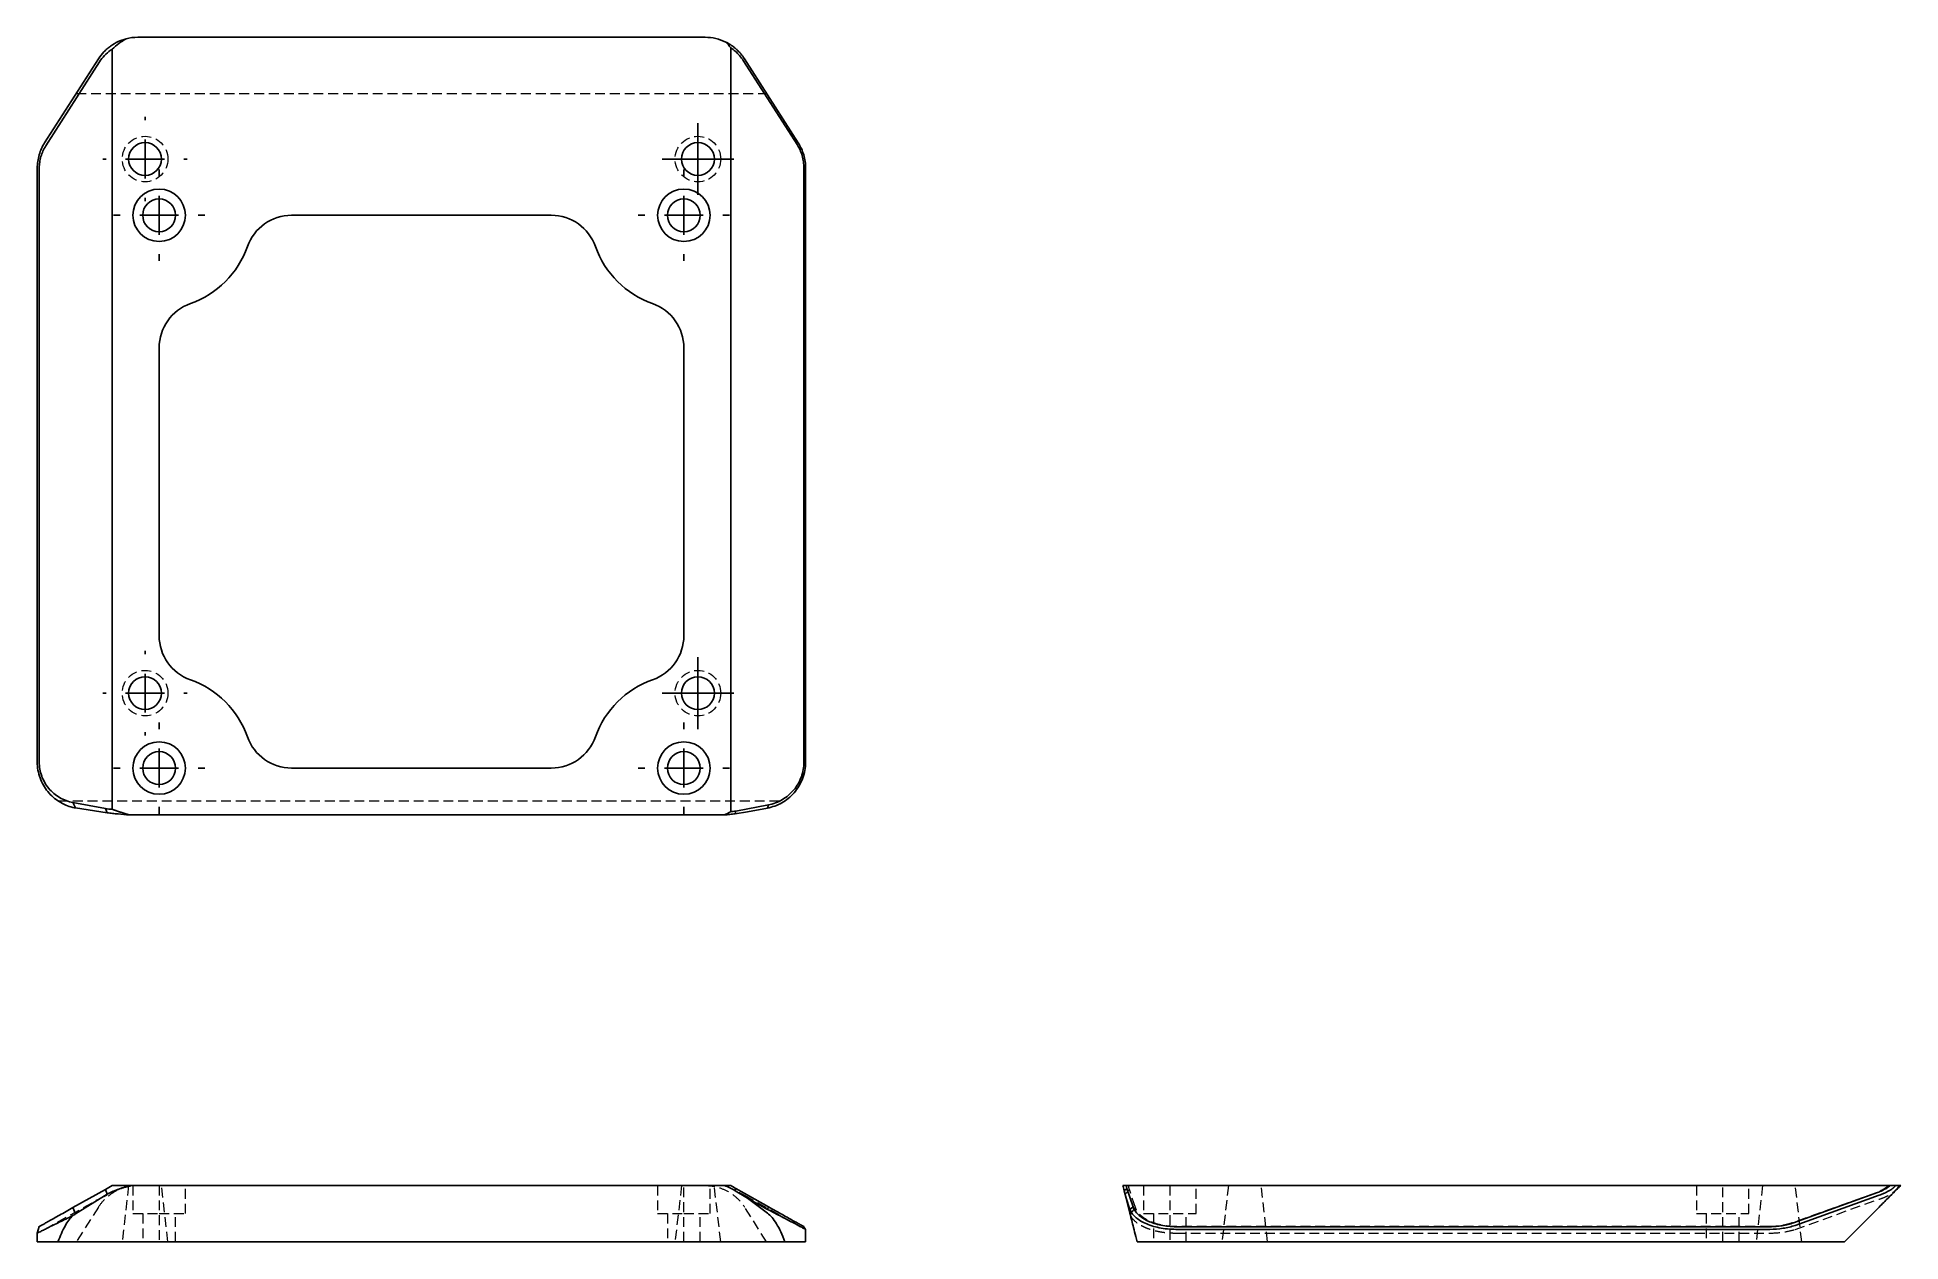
# Model space of a CAD drawing. Header units: millimetres. Extents: x 34 to 273, y 53 to 208.
import ezdxf

# ---------------------------------------------------------------- set-up
doc = ezdxf.new("R2010")
doc.units = ezdxf.units.MM
doc.linetypes.add('HIDDEN', pattern=[1.905, 1.27, -0.635])
doc.layers.add('10', color=7, linetype='Continuous')

# ---------------------------------------------------------------- blocks, each defined once
blk = doc.blocks.new('SW_CENTERMARKSYMBOL_0')
at = {"layer": '10', "color": 0}
for p, q in [((0, 5), (0, 5.87)), ((0, 0), (0, 2.5)), ((-5, 0), (-5.87, 0)), ((0, 0), (-2.5, 0)), ((0, 0), (0, -2.5)), ((0, 0), (2.5, 0)), ((5, 0), (5.87, 0)), ((0, -5), (0, -5.87))]:
    blk.add_line(p, q, dxfattribs=at)
blk = doc.blocks.new('SW_CENTERMARKSYMBOL_1')
at = {"layer": '10', "color": 0}
for p, q in [((0, 5), (0, 5.87)), ((0, 0), (0, 2.5)), ((-5, 0), (-5.87, 0)), ((0, 0), (-2.5, 0)), ((0, 0), (0, -2.5)), ((0, 0), (2.5, 0)), ((5, 0), (5.87, 0)), ((0, -5), (0, -5.87))]:
    blk.add_line(p, q, dxfattribs=at)
blk = doc.blocks.new('SW_CENTERMARKSYMBOL_2')
at = {"layer": '10', "color": 0}
for p, q in [((0, 5), (0, 5.87)), ((0, 0), (0, 2.5)), ((-5, 0), (-5.87, 0)), ((0, 0), (-2.5, 0)), ((0, 0), (0, -2.5)), ((0, 0), (2.5, 0)), ((5, 0), (5.87, 0)), ((0, -5), (0, -5.87))]:
    blk.add_line(p, q, dxfattribs=at)
blk = doc.blocks.new('SW_CENTERMARKSYMBOL_3')
at = {"layer": '10', "color": 0}
for p, q in [((0, 5), (0, 5.87)), ((0, 0), (0, 2.5)), ((-5, 0), (-5.87, 0)), ((0, 0), (-2.5, 0)), ((0, 0), (0, -2.5)), ((0, 0), (2.5, 0)), ((5, 0), (5.87, 0)), ((0, -5), (0, -5.87))]:
    blk.add_line(p, q, dxfattribs=at)
blk = doc.blocks.new('SW_CENTERMARKSYMBOL_4')
at = {"layer": '10', "color": 0}
for p, q in [((0, 5), (0, 5.43)), ((0, 0), (0, 2.5)), ((-5, 0), (-5.43, 0)), ((0, 0), (-2.5, 0)), ((0, 0), (0, -2.5)), ((0, 0), (2.5, 0)), ((5, 0), (5.43, 0)), ((0, -5), (0, -5.43))]:
    blk.add_line(p, q, dxfattribs=at)
blk = doc.blocks.new('SW_CENTERMARKSYMBOL_5')
at = {"layer": '10', "color": 0}
for p, q in [((0, 2.5), (0, 4.61)), ((0, 0), (0, 2.5)), ((-2.5, 0), (-4.61, 0)), ((0, 0), (-2.5, 0)), ((0, 0), (0, -2.5)), ((0, 0), (2.5, 0)), ((2.5, 0), (4.61, 0)), ((0, -2.5), (0, -4.61))]:
    blk.add_line(p, q, dxfattribs=at)
blk = doc.blocks.new('SW_CENTERMARKSYMBOL_6')
at = {"layer": '10', "color": 0}
for p, q in [((0, 2.5), (0, 4.61)), ((0, 0), (0, 2.5)), ((-2.5, 0), (-4.61, 0)), ((0, 0), (-2.5, 0)), ((0, 0), (0, -2.5)), ((0, 0), (2.5, 0)), ((2.5, 0), (4.61, 0)), ((0, -2.5), (0, -4.61))]:
    blk.add_line(p, q, dxfattribs=at)
blk = doc.blocks.new('SW_CENTERMARKSYMBOL_7')
at = {"layer": '10', "color": 0}
for p, q in [((0, 5), (0, 5.43)), ((0, 0), (0, 2.5)), ((-5, 0), (-5.43, 0)), ((0, 0), (-2.5, 0)), ((0, 0), (0, -2.5)), ((0, 0), (2.5, 0)), ((5, 0), (5.43, 0)), ((0, -5), (0, -5.43))]:
    blk.add_line(p, q, dxfattribs=at)

msp = doc.modelspace()

# ---------------------------------------------------------------- linework, layer by layer
at = {"color": 7, "linetype": 'Continuous', "lineweight": 25}
for p, q in [((43.17, 108.78), (43.17, 206.46)), ((119.34, 208), (46.46, 208)), ((122.64, 108.48), (122.64, 206.65)), ((34.48, 194.43), (41.39, 205.22)), ((41.53, 204.83), (34.62, 194.04)), ((131.17, 194.21), (124.26, 205)), ((124.42, 205.22), (131.32, 194.43)), ((33.53, 114.86), (33.53, 191.19)), ((33.79, 191.19), (33.79, 114.86)), ((132.05, 114.86), (132.05, 191.19)), ((132.27, 191.19), (132.27, 114.86)), ((66.22, 185.12), (99.59, 185.12)), ((49.19, 168.09), (49.19, 131.1)), ((116.62, 168.09), (116.62, 131.1)), ((66.22, 114.08), (99.59, 114.08)), ((38.11, 109.65), (42.28, 108.87)), ((38.11, 109.65), (38.43, 108.97)), ((42.53, 108.34), (38.43, 108.97)), ((42.28, 108.87), (42.53, 108.34)), ((45.36, 108.05), (121.83, 108.05)), ((123.3, 108.56), (123.21, 108.22)), ((124.79, 108.46), (123.21, 108.22)), ((123.3, 108.56), (127.48, 109.35)), ((127.36, 108.94), (124.79, 108.46)), ((127.48, 109.35), (127.36, 108.94)), ((38.11, 57.59), (42.28, 59.93)), ((42.28, 59.93), (42.53, 59.31)), ((45.36, 60.43), (121.83, 60.43)), ((123.3, 60.06), (123.21, 59.77)), ((123.3, 60.06), (127.48, 57.71)), ((173.56, 60.06), (173.22, 59.77)), ((173.48, 60.43), (271.65, 60.43)), ((173.56, 60.06), (174.35, 57.71)), ((272.37, 60.43), (273, 60.43)), ((38.11, 57.59), (38.43, 56.78)), ((42.53, 59.31), (38.43, 56.78)), ((124.79, 58.82), (123.21, 59.77)), ((124.79, 58.82), (127.36, 56.89)), ((127.36, 57.37), (124.79, 58.82)), ((127.48, 57.71), (127.36, 57.37)), ((173.46, 58.82), (173.22, 59.77)), ((173.94, 57.37), (173.46, 58.82)), ((173.46, 58.82), (173.94, 56.89)), ((174.35, 57.71), (173.94, 57.37)), ((259.21, 55.64), (270, 59.52)), ((270.22, 59.18), (259.43, 55.3)), ((265.78, 53.21), (270.22, 57.66)), ((33.79, 55.16), (33.53, 54.31)), ((33.79, 55.16), (33.53, 54.31)), ((132.27, 54.8), (132.05, 55.14)), ((132.27, 54.8), (132.05, 55.14)), ((179.86, 55.14), (256.19, 55.14)), ((33.53, 53.21), (33.53, 54.32)), ((36.19, 53.21), (33.53, 53.21)), ((36.19, 53.21), (129.61, 53.21)), ((132.27, 53.21), (129.61, 53.21)), ((132.27, 54.8), (132.27, 53.21)), ((179.86, 53.21), (174.86, 53.21)), ((256.19, 54.8), (179.86, 54.8)), ((179.86, 53.21), (256.19, 53.21)), ((259.43, 53.21), (256.19, 53.21)), ((259.43, 53.21), (265.78, 53.21))]:
    msp.add_line(p, q, dxfattribs=at)
at = {"color": 7, "linetype": 'HIDDEN', "lineweight": 18}
for p, q in [((38.54, 200.78), (127.26, 200.78)), ((36.19, 109.86), (129.61, 109.86)), ((45.27, 60.43), (44.45, 53.21)), ((45.81, 60.43), (45.81, 56.82)), ((49.19, 60.43), (49.19, 53.21)), ((50.31, 53.21), (49.49, 60.43)), ((52.56, 56.82), (52.56, 60.43)), ((113.25, 60.43), (113.25, 56.82)), ((116.32, 60.43), (115.49, 53.21)), ((116.62, 53.21), (116.62, 60.43)), ((119.99, 56.82), (119.99, 60.43)), ((121.36, 53.21), (120.53, 60.43)), ((173.87, 59.93), (173.34, 59.31)), ((174.65, 57.59), (173.87, 59.93)), ((175.7, 60.43), (175.7, 56.82)), ((179.08, 60.43), (179.08, 53.21)), ((182.45, 56.82), (182.45, 60.43)), ((186.6, 60.43), (185.78, 53.21)), ((191.64, 53.21), (190.82, 60.43)), ((246.75, 60.43), (246.75, 56.82)), ((250.12, 53.21), (250.12, 60.43)), ((253.49, 56.82), (253.49, 60.43)), ((255.24, 60.43), (254.42, 53.21)), ((260.28, 53.21), (259.45, 60.43)), ((34.48, 54.79), (41.39, 58.68)), ((41.39, 57.66), (38.54, 53.21)), ((124.42, 59.18), (131.32, 55.3)), ((127.26, 53.21), (124.42, 57.66)), ((174.65, 57.59), (173.97, 56.78)), ((269.83, 59.51), (259.04, 55.63)), ((259.43, 54.79), (270.22, 58.68)), ((33.79, 55.16), (33.53, 54.32)), ((45.81, 56.82), (49.19, 56.82)), ((47.08, 56.82), (47.08, 53.21)), ((49.19, 56.82), (52.56, 56.82)), ((51.29, 53.21), (51.29, 56.82)), ((113.25, 56.82), (116.62, 56.82)), ((114.51, 56.82), (114.51, 53.21)), ((116.62, 56.82), (119.99, 56.82)), ((118.73, 53.21), (118.73, 56.82)), ((132.05, 55.14), (132.27, 54.8)), ((175.7, 56.82), (182.45, 56.82)), ((176.97, 56.82), (176.97, 53.21)), ((256.19, 55.16), (179.86, 55.16)), ((181.18, 53.21), (181.18, 56.82)), ((246.75, 56.82), (253.49, 56.82)), ((248.01, 56.82), (248.01, 53.21)), ((252.23, 53.21), (252.23, 56.82)), ((179.86, 54.32), (256.19, 54.32))]:
    msp.add_line(p, q, dxfattribs=at)
for centre in [(47.38, 192.35), (118.43, 192.35), (47.38, 123.71), (118.43, 123.71)]:
    msp.add_circle(centre, 2.93, dxfattribs=at)
at = {"color": 7, "linetype": 'Continuous', "lineweight": 25}
for centre, radius in [((47.38, 192.35), 2.11), ((118.43, 192.35), 2.11), ((49.19, 185.12), 3.37), ((49.19, 185.12), 2.11), ((116.62, 185.12), 3.37), ((116.62, 185.12), 2.11), ((47.38, 123.71), 2.11), ((118.43, 123.71), 2.11), ((49.19, 114.08), 3.37), ((116.62, 114.08), 3.37), ((49.19, 114.08), 2.11), ((116.62, 114.08), 2.11)]:
    msp.add_circle(centre, radius, dxfattribs=at)
for centre, radius, start, end in [((46.46, 201.98), 6.02, 90, 104.6112), ((119.34, 201.98), 6.02, 63.4922, 90), ((66.22, 179.1), 6.02, 90, 160.5288), ((99.59, 179.1), 6.02, 19.4712, 90), ((49.19, 185.12), 12.04, 289.4712, 340.5288), ((116.62, 185.12), 12.04, 199.4712, 250.5288), ((55.21, 168.09), 6.02, 109.4712, 180), ((110.6, 168.09), 6.02, 0, 70.5288), ((55.21, 131.1), 6.02, 180, 250.5288), ((110.6, 131.1), 6.02, 289.4712, 0), ((49.19, 114.08), 12.04, 19.4712, 70.5288), ((116.62, 114.08), 12.04, 109.4712, 160.5288), ((66.22, 120.1), 6.02, 199.4712, 270), ((99.59, 120.1), 6.02, 270, 340.5288)]:
    msp.add_arc(centre, radius, start, end, dxfattribs=at)
for points, knots in [([(41.39, 205.22), (41.6, 205.56), (41.84, 205.86), (42.23, 206.27), (42.37, 206.4), (42.65, 206.65), (42.8, 206.76), (43.26, 207.09), (43.58, 207.28), (44.24, 207.59), (44.59, 207.71), (44.94, 207.81)], [0, 0, 0, 0, 0.25, 0.25, 0.375, 0.375, 0.5, 0.5, 0.75, 0.75, 1, 1, 1, 1]), ([(43.17, 206.46), (43.09, 206.41), (43.03, 206.37), (42.67, 206.12), (42.41, 205.9), (41.93, 205.4), (41.72, 205.12), (41.53, 204.83)], [0.5693132, 0.5693132, 0.5693132, 0.5693132, 0.6163661, 0.6163661, 0.8123145, 0.8123145, 1.0082629, 1.0082629, 1.0082629, 1.0082629]), ([(122.64, 206.65), (122.59, 206.71), (122.5, 206.83), (122.35, 207.01), (122.19, 207.19), (122.09, 207.31), (122.03, 207.37)], [0, 0, 0, 0, 0.248273, 0.497575, 0.748091, 1, 1, 1, 1]), ([(122.03, 207.37), (122.16, 207.3), (122.28, 207.24), (122.45, 207.14), (122.54, 207.08), (122.62, 207.03), (122.68, 206.99), (122.7, 206.98), (122.85, 206.88), (122.96, 206.8), (123.12, 206.67), (123.19, 206.61), (123.27, 206.54), (123.32, 206.5), (123.34, 206.48), (123.47, 206.37), (123.57, 206.27), (123.71, 206.12), (123.78, 206.05), (123.85, 205.98), (123.89, 205.93), (123.91, 205.9), (124.11, 205.67), (124.27, 205.45), (124.42, 205.22)], [0, 0, 0, 0, 0.125, 0.125, 0.1875, 0.21875, 0.21875, 0.25, 0.25, 0.375, 0.375, 0.4375, 0.46875, 0.46875, 0.5, 0.5, 0.625, 0.625, 0.6875, 0.71875, 0.71875, 0.75, 0.75, 1, 1, 1, 1]), ([(124.26, 205), (124.12, 205.22), (123.96, 205.44), (123.61, 205.84), (123.43, 206.03), (123.04, 206.36), (122.84, 206.51), (122.64, 206.65)], [5.2992009, 5.2992009, 5.2992009, 5.2992009, 5.4406449, 5.4406449, 5.582089, 5.582089, 5.7138721, 5.7138721, 5.7138721, 5.7138721]), ([(33.53, 191.19), (33.53, 191.77), (33.62, 192.34), (33.94, 193.45), (34.18, 193.96), (34.48, 194.43)], [0, 0, 0, 0, 0.5, 0.5, 1, 1, 1, 1]), ([(34.62, 194.04), (34.49, 193.83), (34.37, 193.61), (34.16, 193.15), (34.07, 192.91), (33.93, 192.43), (33.88, 192.19), (33.8, 191.69), (33.79, 191.44), (33.79, 191.19)], [0, 0, 0, 0, 0.1423283, 0.1423283, 0.2846566, 0.2846566, 0.4269849, 0.4269849, 0.5693132, 0.5693132, 0.5693132, 0.5693132]), ([(132.05, 191.19), (132.05, 191.45), (132.03, 191.72), (131.96, 192.24), (131.9, 192.51), (131.75, 193.02), (131.66, 193.27), (131.44, 193.75), (131.31, 193.98), (131.17, 194.21)], [-0.5693132, -0.5693132, -0.5693132, -0.5693132, -0.4269849, -0.4269849, -0.2846566, -0.2846566, -0.1423283, -0.1423283, 0, 0, 0, 0]), ([(131.32, 194.43), (131.62, 193.96), (131.86, 193.44), (132.19, 192.34), (132.27, 191.77), (132.27, 191.19)], [0, 0, 0, 0, 0.5, 0.5, 1, 1, 1, 1]), ([(38.08, 109.02), (37.46, 109.18), (36.88, 109.42), (36.07, 109.94), (35.8, 110.13), (35.32, 110.57), (35.09, 110.8), (34.67, 111.31), (34.48, 111.6), (34.15, 112.18), (34.01, 112.49), (33.77, 113.13), (33.68, 113.47), (33.56, 114.16), (33.53, 114.51), (33.53, 114.86)], [0, 0, 0, 0, 0.25, 0.25, 0.375, 0.375, 0.5, 0.5, 0.625, 0.625, 0.75, 0.75, 0.875, 0.875, 1, 1, 1, 1]), ([(33.79, 114.86), (33.79, 114.55), (33.81, 114.25), (33.92, 113.64), (34, 113.35), (34.2, 112.77), (34.33, 112.49), (34.64, 111.96), (34.81, 111.71), (35.2, 111.24), (35.42, 111.02), (35.88, 110.63), (36.13, 110.45), (36.66, 110.14), (36.94, 110.01), (37.51, 109.79), (37.81, 109.71), (38.11, 109.65)], [-1.385448, -1.385448, -1.385448, -1.385448, -1.212267, -1.212267, -1.039086, -1.039086, -0.865905, -0.865905, -0.692724, -0.692724, -0.519543, -0.519543, -0.346362, -0.346362, -0.173181, -0.173181, 0, 0, 0, 0]), ([(132.27, 114.86), (132.27, 114.49), (132.24, 114.12), (132.1, 113.4), (132.01, 113.05), (131.75, 112.38), (131.59, 112.05), (131.22, 111.44), (131.02, 111.16), (130.56, 110.64), (130.31, 110.4), (129.78, 109.97), (129.51, 109.78), (128.92, 109.45), (128.62, 109.31), (128, 109.09), (127.68, 109), (127.36, 108.94)], [0, 0, 0, 0, 0.125, 0.125, 0.25, 0.25, 0.375, 0.375, 0.5, 0.5, 0.625, 0.625, 0.75, 0.75, 0.875, 0.875, 1, 1, 1, 1]), ([(127.48, 109.35), (127.79, 109.41), (128.11, 109.49), (128.71, 109.72), (129.01, 109.86), (129.56, 110.19), (129.83, 110.38), (130.32, 110.8), (130.55, 111.03), (130.96, 111.53), (131.15, 111.79), (131.47, 112.35), (131.61, 112.65), (131.83, 113.26), (131.91, 113.57), (132.02, 114.21), (132.05, 114.53), (132.05, 114.86)], [0, 0, 0, 0, 0.173181, 0.173181, 0.346362, 0.346362, 0.519543, 0.519543, 0.692724, 0.692724, 0.865905, 0.865905, 1.039086, 1.039086, 1.212267, 1.212267, 1.385448, 1.385448, 1.385448, 1.385448]), ([(45.36, 108.05), (44.88, 108.1), (44.4, 108.14), (43.8, 108.19), (43.68, 108.2), (43.44, 108.22), (43.33, 108.24), (42.98, 108.28), (42.75, 108.3), (42.53, 108.34)], [0, 0, 0, 0, 0.5, 0.5, 0.625, 0.625, 0.75, 0.75, 1, 1, 1, 1]), ([(43.17, 108.78), (43.19, 108.77), (43.22, 108.76), (43.26, 108.74), (43.28, 108.74), (43.29, 108.73), (43.3, 108.73), (43.32, 108.72), (43.34, 108.71), (43.39, 108.7), (43.41, 108.69), (43.42, 108.69), (43.43, 108.68), (43.48, 108.67), (43.53, 108.65), (43.62, 108.62), (43.67, 108.6), (43.8, 108.55), (43.93, 108.51), (44.1, 108.45), (44.17, 108.43), (44.21, 108.42), (44.24, 108.41), (44.61, 108.29), (44.98, 108.17), (45.36, 108.05)], [0, 0, 0, 0, 0.03125, 0.046875, 0.054687, 0.054687, 0.0625, 0.0625, 0.09375, 0.109375, 0.117187, 0.117187, 0.125, 0.125, 0.1875, 0.1875, 0.25, 0.25, 0.375, 0.4375, 0.46875, 0.46875, 0.5, 0.5, 1, 1, 1, 1]), ([(121.83, 108.05), (121.96, 108.12), (122.17, 108.22), (122.44, 108.37), (122.57, 108.44), (122.64, 108.48)], [0, 0, 0, 0, 0.500017, 0.749527, 1, 1, 1, 1]), ([(123.21, 108.22), (122.99, 108.19), (122.76, 108.16), (122.3, 108.1), (122.06, 108.08), (121.83, 108.05)], [0, 0, 0, 0, 0.5, 0.5, 1, 1, 1, 1]), ([(45.36, 60.43), (44.88, 60.27), (44.4, 60.1), (43.8, 59.89), (43.68, 59.84), (43.44, 59.75), (43.33, 59.7), (42.98, 59.55), (42.75, 59.43), (42.53, 59.31)], [0, 0, 0, 0, 0.5, 0.5, 0.625, 0.625, 0.75, 0.75, 1, 1, 1, 1]), ([(43.17, 60.43), (43.19, 60.43), (43.22, 60.43), (43.26, 60.43), (43.28, 60.43), (43.29, 60.43), (43.3, 60.43), (43.32, 60.43), (43.34, 60.43), (43.39, 60.43), (43.41, 60.43), (43.42, 60.43), (43.43, 60.43), (43.48, 60.43), (43.53, 60.43), (43.62, 60.43), (43.67, 60.43), (43.8, 60.43), (43.93, 60.43), (44.1, 60.43), (44.17, 60.43), (44.21, 60.43), (44.24, 60.43), (44.61, 60.43), (44.98, 60.43), (45.36, 60.43)], [0, 0, 0, 0, 0.03125, 0.046875, 0.054687, 0.054687, 0.0625, 0.0625, 0.09375, 0.109375, 0.117187, 0.117187, 0.125, 0.125, 0.1875, 0.1875, 0.25, 0.25, 0.375, 0.4375, 0.46875, 0.46875, 0.5, 0.5, 1, 1, 1, 1]), ([(123.21, 59.77), (122.99, 59.9), (122.76, 60.02), (122.3, 60.24), (122.06, 60.34), (121.83, 60.43)], [0, 0, 0, 0, 0.5, 0.5, 1, 1, 1, 1]), ([(121.83, 60.43), (121.96, 60.43), (122.17, 60.43), (122.44, 60.43), (122.57, 60.43), (122.64, 60.43)], [0, 0, 0, 0, 0.500017, 0.749527, 1, 1, 1, 1]), ([(173.05, 60.43), (173.12, 60.43), (173.22, 60.43), (173.37, 60.43), (173.44, 60.43), (173.48, 60.43)], [0, 0, 0, 0, 0.500017, 0.749527, 1, 1, 1, 1]), ([(173.22, 59.77), (173.19, 59.9), (173.16, 60.02), (173.1, 60.24), (173.08, 60.34), (173.05, 60.43)], [0, 0, 0, 0, 0.5, 0.5, 1, 1, 1, 1]), ([(270, 59.52), (270.22, 59.6), (270.44, 59.69), (270.84, 59.89), (271.03, 59.99), (271.36, 60.21), (271.51, 60.32), (271.65, 60.43)], [5.2992009, 5.2992009, 5.2992009, 5.2992009, 5.4406449, 5.4406449, 5.582089, 5.582089, 5.7138721, 5.7138721, 5.7138721, 5.7138721]), ([(272.37, 60.43), (272.3, 60.37), (272.24, 60.3), (272.14, 60.21), (272.08, 60.17), (272.03, 60.12), (271.99, 60.09), (271.98, 60.08), (271.88, 60.01), (271.8, 59.95), (271.67, 59.86), (271.61, 59.82), (271.54, 59.78), (271.5, 59.76), (271.48, 59.75), (271.37, 59.68), (271.27, 59.63), (271.12, 59.55), (271.05, 59.52), (270.98, 59.48), (270.93, 59.46), (270.9, 59.45), (270.67, 59.34), (270.45, 59.26), (270.22, 59.18)], [0, 0, 0, 0, 0.125, 0.125, 0.1875, 0.21875, 0.21875, 0.25, 0.25, 0.375, 0.375, 0.4375, 0.46875, 0.46875, 0.5, 0.5, 0.625, 0.625, 0.6875, 0.71875, 0.71875, 0.75, 0.75, 1, 1, 1, 1]), ([(273, 60.43), (273, 60.43), (272.94, 60.37), (272.69, 60.13), (272.51, 59.94), (272.01, 59.45), (271.71, 59.14), (271.02, 58.45), (270.63, 58.06), (270.22, 57.66)], [0, 0, 0, 0, 0.25, 0.25, 0.5, 0.5, 0.75, 0.75, 1, 1, 1, 1]), ([(271.65, 60.43), (271.71, 60.43), (271.83, 60.43), (272.01, 60.43), (272.19, 60.43), (272.31, 60.43), (272.37, 60.43)], [0, 0, 0, 0, 0.248273, 0.497575, 0.748091, 1, 1, 1, 1]), ([(33.79, 55.16), (33.79, 55.16), (33.81, 55.17), (33.92, 55.23), (34, 55.28), (34.2, 55.39), (34.33, 55.46), (34.64, 55.64), (34.81, 55.73), (35.2, 55.95), (35.42, 56.07), (35.88, 56.34), (36.13, 56.48), (36.66, 56.77), (36.94, 56.93), (37.51, 57.25), (37.81, 57.42), (38.11, 57.59)], [-1.385448, -1.385448, -1.385448, -1.385448, -1.212267, -1.212267, -1.039086, -1.039086, -0.865905, -0.865905, -0.692724, -0.692724, -0.519543, -0.519543, -0.346362, -0.346362, -0.173181, -0.173181, 0, 0, 0, 0]), ([(127.48, 57.71), (127.79, 57.53), (128.11, 57.36), (128.71, 57.02), (129.01, 56.85), (129.56, 56.54), (129.83, 56.39), (130.32, 56.11), (130.55, 55.98), (130.96, 55.75), (131.15, 55.65), (131.47, 55.47), (131.61, 55.39), (131.83, 55.27), (131.91, 55.22), (132.02, 55.16), (132.05, 55.14), (132.05, 55.14)], [0, 0, 0, 0, 0.173181, 0.173181, 0.346362, 0.346362, 0.519543, 0.519543, 0.692724, 0.692724, 0.865905, 0.865905, 1.039086, 1.039086, 1.212267, 1.212267, 1.385448, 1.385448, 1.385448, 1.385448]), ([(174.35, 57.71), (174.41, 57.53), (174.49, 57.36), (174.72, 57.02), (174.86, 56.85), (175.19, 56.54), (175.38, 56.39), (175.8, 56.11), (176.03, 55.98), (176.53, 55.75), (176.79, 55.65), (177.35, 55.47), (177.65, 55.39), (178.26, 55.27), (178.57, 55.22), (179.21, 55.16), (179.53, 55.14), (179.86, 55.14)], [0, 0, 0, 0, 0.173181, 0.173181, 0.346362, 0.346362, 0.519543, 0.519543, 0.692724, 0.692724, 0.865905, 0.865905, 1.039086, 1.039086, 1.212267, 1.212267, 1.385448, 1.385448, 1.385448, 1.385448]), ([(38.08, 56.57), (37.46, 56.26), (36.88, 55.98), (36.07, 55.57), (35.8, 55.44), (35.32, 55.2), (35.09, 55.09), (34.67, 54.88), (34.48, 54.79), (34.15, 54.62), (34.01, 54.55), (33.77, 54.44), (33.68, 54.39), (33.56, 54.34), (33.53, 54.32), (33.53, 54.32)], [0, 0, 0, 0, 0.25, 0.25, 0.375, 0.375, 0.5, 0.5, 0.625, 0.625, 0.75, 0.75, 0.875, 0.875, 1, 1, 1, 1]), ([(38.08, 56.57), (37.74, 56.23), (37.41, 55.78), (36.78, 54.65), (36.48, 53.97), (36.19, 53.21)], [0, 0, 0, 0, 0.5, 0.5, 1, 1, 1, 1]), ([(132.27, 54.8), (132.27, 54.8), (132.24, 54.82), (132.1, 54.89), (132.01, 54.94), (131.75, 55.08), (131.59, 55.16), (131.22, 55.35), (131.02, 55.46), (130.56, 55.7), (130.31, 55.83), (129.78, 56.11), (129.51, 56.25), (128.92, 56.56), (128.62, 56.72), (128, 57.04), (127.68, 57.2), (127.36, 57.37)], [0, 0, 0, 0, 0.125, 0.125, 0.25, 0.25, 0.375, 0.375, 0.5, 0.5, 0.625, 0.625, 0.75, 0.75, 0.875, 0.875, 1, 1, 1, 1]), ([(129.61, 53.21), (129.27, 54.11), (128.91, 54.89), (128.15, 56.13), (127.76, 56.59), (127.36, 56.89)], [0, 0, 0, 0, 0.5, 0.5, 1, 1, 1, 1]), ([(179.86, 54.8), (179.49, 54.8), (179.12, 54.82), (178.4, 54.89), (178.05, 54.94), (177.38, 55.08), (177.05, 55.16), (176.44, 55.35), (176.16, 55.46), (175.64, 55.7), (175.4, 55.83), (174.97, 56.11), (174.78, 56.25), (174.45, 56.56), (174.31, 56.72), (174.09, 57.04), (174, 57.2), (173.94, 57.37)], [0, 0, 0, 0, 0.125, 0.125, 0.25, 0.25, 0.375, 0.375, 0.5, 0.5, 0.625, 0.625, 0.75, 0.75, 0.875, 0.875, 1, 1, 1, 1]), ([(174.86, 53.21), (174.63, 54.11), (174.44, 54.89), (174.13, 56.13), (174.01, 56.59), (173.94, 56.89)], [0, 0, 0, 0, 0.5, 0.5, 1, 1, 1, 1]), ([(256.19, 55.14), (256.45, 55.14), (256.72, 55.15), (257.24, 55.19), (257.51, 55.22), (258.02, 55.31), (258.27, 55.36), (258.75, 55.48), (258.98, 55.56), (259.21, 55.64)], [-0.5693132, -0.5693132, -0.5693132, -0.5693132, -0.4269849, -0.4269849, -0.2846566, -0.2846566, -0.1423283, -0.1423283, 0, 0, 0, 0]), ([(259.43, 55.3), (258.96, 55.14), (258.44, 55.02), (257.34, 54.85), (256.77, 54.8), (256.19, 54.8)], [0, 0, 0, 0, 0.5, 0.5, 1, 1, 1, 1])]:
    msp.add_open_spline(points, degree=3, knots=knots, dxfattribs=at)
for points in [[(44.94, 207.81), (44.3, 207.43), (43.7, 206.98), (43.17, 206.46)], [(38.43, 108.97), (38.31, 108.98), (38.19, 109), (38.08, 109.02)], [(42.28, 108.87), (42.57, 108.82), (42.87, 108.79), (43.17, 108.78)], [(122.64, 108.48), (122.86, 108.5), (123.08, 108.52), (123.3, 108.56)], [(42.28, 59.93), (42.57, 60.1), (42.87, 60.27), (43.17, 60.43)], [(122.64, 60.43), (122.86, 60.31), (123.08, 60.18), (123.3, 60.06)], [(173.48, 60.43), (173.5, 60.31), (173.52, 60.18), (173.56, 60.06)], [(38.43, 56.78), (38.31, 56.71), (38.19, 56.64), (38.08, 56.57)]]:
    msp.add_open_spline(points, degree=3, dxfattribs=at)
at = {"color": 7, "linetype": 'HIDDEN', "lineweight": 18}
for points, knots in [([(41.39, 58.68), (41.6, 58.78), (41.84, 58.9), (42.23, 59.09), (42.37, 59.16), (42.65, 59.3), (42.8, 59.37), (43.26, 59.6), (43.58, 59.76), (44.24, 60.09), (44.59, 60.26), (44.94, 60.43)], [0, 0, 0, 0, 0.25, 0.25, 0.375, 0.375, 0.5, 0.5, 0.75, 0.75, 1, 1, 1, 1]), ([(41.39, 57.66), (41.65, 58.06), (41.97, 58.45), (42.7, 59.14), (43.12, 59.45), (44.02, 59.94), (44.5, 60.13), (45.48, 60.37), (45.98, 60.43), (46.46, 60.43)], [0, 0, 0, 0, 0.25, 0.25, 0.5, 0.5, 0.75, 0.75, 1, 1, 1, 1]), ([(119.34, 60.43), (119.83, 60.43), (120.32, 60.37), (121.3, 60.13), (121.79, 59.94), (122.69, 59.45), (123.1, 59.14), (123.84, 58.45), (124.16, 58.06), (124.42, 57.66)], [0, 0, 0, 0, 0.25, 0.25, 0.5, 0.5, 0.75, 0.75, 1, 1, 1, 1]), ([(122.03, 60.43), (122.16, 60.37), (122.28, 60.3), (122.45, 60.21), (122.54, 60.17), (122.62, 60.12), (122.68, 60.09), (122.7, 60.08), (122.85, 60.01), (122.96, 59.95), (123.12, 59.86), (123.19, 59.82), (123.27, 59.78), (123.32, 59.76), (123.34, 59.75), (123.47, 59.68), (123.57, 59.63), (123.71, 59.55), (123.78, 59.52), (123.85, 59.48), (123.89, 59.46), (123.91, 59.45), (124.11, 59.34), (124.27, 59.26), (124.42, 59.18)], [0, 0, 0, 0, 0.125, 0.125, 0.1875, 0.21875, 0.21875, 0.25, 0.25, 0.375, 0.375, 0.4375, 0.46875, 0.46875, 0.5, 0.5, 0.625, 0.625, 0.6875, 0.71875, 0.71875, 0.75, 0.75, 1, 1, 1, 1]), ([(271.46, 60.43), (271.41, 60.39), (271.37, 60.35), (271.12, 60.16), (270.9, 60.01), (270.4, 59.74), (270.12, 59.62), (269.83, 59.51)], [0.5693132, 0.5693132, 0.5693132, 0.5693132, 0.6163661, 0.6163661, 0.8123145, 0.8123145, 1.0082629, 1.0082629, 1.0082629, 1.0082629]), ([(270.22, 58.68), (270.56, 58.78), (270.86, 58.9), (271.27, 59.09), (271.4, 59.16), (271.65, 59.3), (271.76, 59.37), (272.09, 59.6), (272.28, 59.76), (272.59, 60.09), (272.71, 60.26), (272.81, 60.43)], [0, 0, 0, 0, 0.25, 0.25, 0.375, 0.375, 0.5, 0.5, 0.75, 0.75, 1, 1, 1, 1]), ([(272.81, 60.43), (272.71, 60.43), (272.6, 60.43), (272.47, 60.43), (272.45, 60.43)], [0, 0, 0, 0, 0.865948, 1, 1, 1, 1]), ([(179.86, 55.16), (179.55, 55.16), (179.25, 55.17), (178.64, 55.23), (178.35, 55.28), (177.77, 55.39), (177.49, 55.46), (176.96, 55.64), (176.71, 55.73), (176.24, 55.95), (176.02, 56.07), (175.63, 56.34), (175.45, 56.48), (175.14, 56.77), (175.01, 56.93), (174.79, 57.25), (174.71, 57.42), (174.65, 57.59)], [-1.385448, -1.385448, -1.385448, -1.385448, -1.212267, -1.212267, -1.039086, -1.039086, -0.865905, -0.865905, -0.692724, -0.692724, -0.519543, -0.519543, -0.346362, -0.346362, -0.173181, -0.173181, 0, 0, 0, 0]), ([(174.02, 56.57), (174.18, 56.26), (174.42, 55.98), (174.94, 55.57), (175.13, 55.44), (175.57, 55.2), (175.8, 55.09), (176.31, 54.88), (176.6, 54.79), (177.18, 54.62), (177.49, 54.55), (178.13, 54.44), (178.47, 54.39), (179.16, 54.34), (179.51, 54.32), (179.86, 54.32)], [0, 0, 0, 0, 0.25, 0.25, 0.375, 0.375, 0.5, 0.5, 0.625, 0.625, 0.75, 0.75, 0.875, 0.875, 1, 1, 1, 1]), ([(259.04, 55.63), (258.83, 55.55), (258.61, 55.48), (258.15, 55.37), (257.91, 55.32), (257.43, 55.24), (257.19, 55.21), (256.69, 55.17), (256.44, 55.16), (256.19, 55.16)], [0, 0, 0, 0, 0.1423283, 0.1423283, 0.2846566, 0.2846566, 0.4269849, 0.4269849, 0.5693132, 0.5693132, 0.5693132, 0.5693132]), ([(256.19, 54.32), (256.77, 54.32), (257.34, 54.36), (258.45, 54.52), (258.96, 54.64), (259.43, 54.79)], [0, 0, 0, 0, 0.5, 0.5, 1, 1, 1, 1])]:
    msp.add_open_spline(points, degree=3, knots=knots, dxfattribs=at)
for points in [[(173.87, 59.93), (173.82, 60.1), (173.79, 60.27), (173.78, 60.43)], [(272.17, 60.43), (271.95, 60.43), (271.71, 60.43), (271.46, 60.43)]]:
    msp.add_open_spline(points, degree=3, dxfattribs=at)

# ---------------------------------------------------------------- block references
at = {"layer": '10'}
for name, p in [('SW_CENTERMARKSYMBOL_4', (47.38, 192.35)), ('SW_CENTERMARKSYMBOL_5', (118.43, 192.35)), ('SW_CENTERMARKSYMBOL_3', (49.19, 185.12)), ('SW_CENTERMARKSYMBOL_2', (116.62, 185.12)), ('SW_CENTERMARKSYMBOL_7', (47.38, 123.71)), ('SW_CENTERMARKSYMBOL_6', (118.43, 123.71)), ('SW_CENTERMARKSYMBOL_0', (49.19, 114.08)), ('SW_CENTERMARKSYMBOL_1', (116.62, 114.08))]:
    msp.add_blockref(name, p, dxfattribs=at)

doc.saveas('drawing.dxf')
